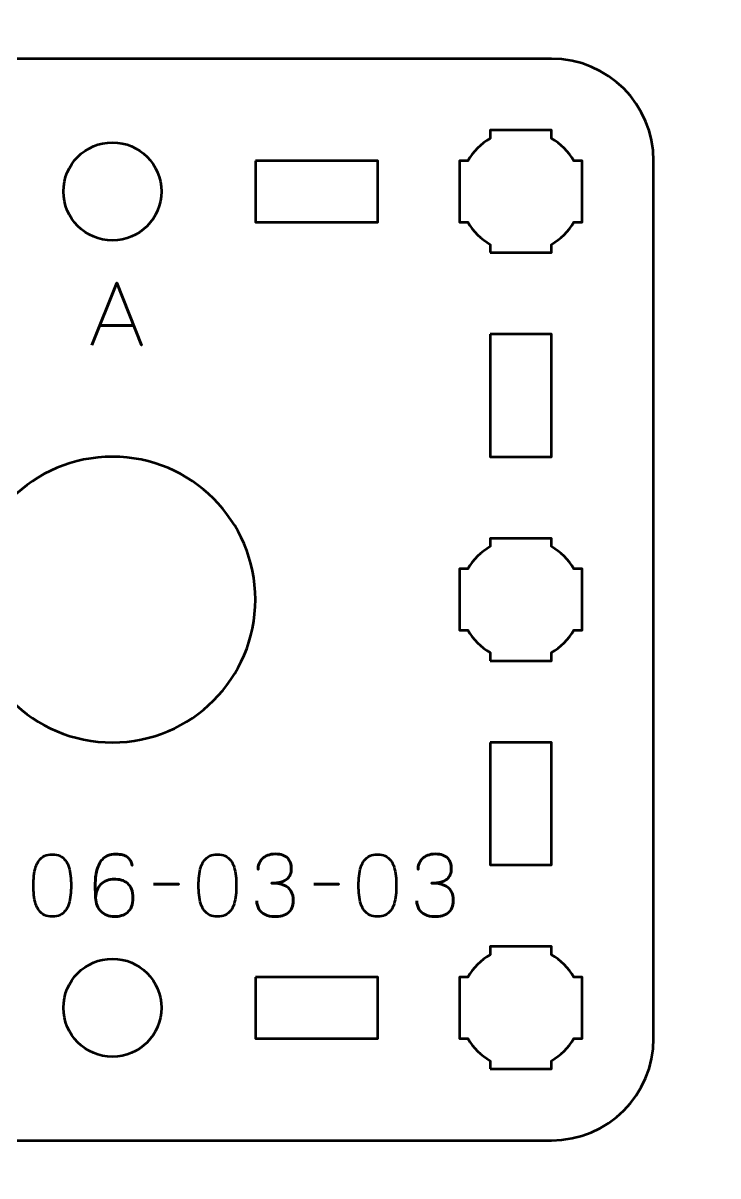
# Model space of a CAD drawing. Header units: centimetres. Extents: x -21 to 0, y -29.7 to 0.
# Drawn here: x -11.94 to -8.53, y -22.77 to -17.13 of the extents above; entities that cross this region are included whole.
import ezdxf

# ---------------------------------------------------------------- set-up
doc = ezdxf.new("R2010")
doc.units = ezdxf.units.CM
doc.header["$MEASUREMENT"] = 0
doc.layers.add('Layer 1', color=7, linetype='Continuous')

msp = doc.modelspace()

# ---------------------------------------------------------------- linework, layer by layer
at = {"layer": 'Layer 1', "lineweight": 53}
for centre in [(-11.49998, -17.95), (-11.49998, -21.95)]:
    msp.add_ellipse(centre, major_axis=(0, 0.24), ratio=1, dxfattribs=at)
at = {"layer": 'Layer 1', "color": 1, "lineweight": 53}
msp.add_open_spline([(-21.00003, -29.19995), (-21.00003, -29.19995), (-21.00003, -1.69992), (-21.00003, -1.69992), (-21.00003, -1.69992), (-21.00003, -1.61709), (-20.93286, -1.54992), (-20.85003, -1.54992), (-20.85003, -1.54992), (-20.7672, -1.54992), (-20.70003, -1.48275), (-20.70003, -1.39992), (-20.70003, -1.39992), (-20.70003, -1.31709), (-20.7672, -1.24992), (-20.85003, -1.24992), (-20.85003, -1.24992), (-20.93286, -1.24992), (-21.00003, -1.18275), (-21.00003, -1.09992), (-21.00003, -1.09992), (-21.00003, -1.09992), (-21.00003, -0.49992), (-21.00003, -0.49992), (-21.00003, -0.49992), (-21.00003, -0.22295), (-20.77694, 0.00004), (-20.49994, 0.00004), (-20.49994, 0.00004), (-20.49994, 0.00004), (-0.50008, 0.00004), (-0.50008, 0.00004), (-0.50008, 0.00004), (-0.22294, 0.00004), (0.00002, -0.22295), (0.00002, -0.49992), (0.00002, -0.49992), (0.00002, -0.49992), (0.00002, -29.19995), (0.00002, -29.19995), (0.00002, -29.19995), (0.00002, -29.47695), (-0.22294, -29.70004), (-0.50008, -29.70004), (-0.50008, -29.70004), (-0.50008, -29.70004), (-20.49994, -29.70004), (-20.49994, -29.70004), (-20.49994, -29.70004), (-20.77694, -29.70004), (-21.00003, -29.47695), (-21.00003, -29.19995)], degree=3, knots=[0, 0, 0, 0, 0.0769231, 0.0769231, 0.0769231, 0.0769231, 0.1538462, 0.1538462, 0.1538462, 0.1538462, 0.2307692, 0.2307692, 0.2307692, 0.2307692, 0.3076923, 0.3076923, 0.3076923, 0.3076923, 0.3846154, 0.3846154, 0.3846154, 0.3846154, 0.4615385, 0.4615385, 0.4615385, 0.4615385, 0.5384615, 0.5384615, 0.5384615, 0.5384615, 0.6153846, 0.6153846, 0.6153846, 0.6153846, 0.6923077, 0.6923077, 0.6923077, 0.6923077, 0.7692308, 0.7692308, 0.7692308, 0.7692308, 0.8461538, 0.8461538, 0.8461538, 0.8461538, 0.9230769, 0.9230769, 0.9230769, 0.9230769, 1, 1, 1, 1], dxfattribs=at)
at = {"layer": 'Layer 1', "color": 3, "lineweight": 53}
msp.add_open_spline([(-13.64993, -17.29997), (-13.64993, -17.29997), (-9.35006, -17.29997), (-9.35006, -17.29997), (-9.35006, -17.29997), (-9.07292, -17.29997), (-8.84996, -17.52306), (-8.84996, -17.80006), (-8.84996, -17.80006), (-8.84996, -17.80006), (-8.84996, -22.09993), (-8.84996, -22.09993), (-8.84996, -22.09993), (-8.84996, -22.37707), (-9.07292, -22.60003), (-9.35006, -22.60003), (-9.35006, -22.60003), (-9.35006, -22.60003), (-13.64993, -22.60003), (-13.64993, -22.60003), (-13.64993, -22.60003), (-13.92693, -22.60003), (-14.15002, -22.37707), (-14.15002, -22.09993), (-14.15002, -22.09993), (-14.15002, -22.09993), (-14.15002, -17.80006), (-14.15002, -17.80006), (-14.15002, -17.80006), (-14.15002, -17.52306), (-13.92693, -17.29997), (-13.64993, -17.29997)], degree=3, knots=[0, 0, 0, 0, 0.125, 0.125, 0.125, 0.125, 0.25, 0.25, 0.25, 0.25, 0.375, 0.375, 0.375, 0.375, 0.5, 0.5, 0.5, 0.5, 0.625, 0.625, 0.625, 0.625, 0.75, 0.75, 0.75, 0.75, 0.875, 0.875, 0.875, 0.875, 1, 1, 1, 1], dxfattribs=at)
at = {"layer": 'Layer 1', "lineweight": 53}
for points, knots in [([(-9.64998, -18.25006), (-9.64998, -18.25006), (-9.64998, -18.20988), (-9.64998, -18.20988), (-9.64998, -18.20988), (-9.69552, -18.18355), (-9.73348, -18.1456), (-9.75983, -18.10007), (-9.75983, -18.10007), (-9.75983, -18.10007), (-9.79998, -18.10007), (-9.79998, -18.10007), (-9.79998, -18.10007), (-9.79998, -18.10007), (-9.79998, -17.95155), (-9.79998, -17.95155), (-9.79998, -17.95155), (-9.79998, -17.95155), (-9.8, -17.95), (-9.8, -17.95), (-9.8, -17.95), (-9.8, -17.95), (-9.79998, -17.94845), (-9.79998, -17.94845), (-9.79998, -17.94845), (-9.79998, -17.94845), (-9.79998, -17.80006), (-9.79998, -17.80006), (-9.79998, -17.80006), (-9.79998, -17.80006), (-9.75988, -17.80006), (-9.75988, -17.80006), (-9.75988, -17.80006), (-9.73353, -17.75449), (-9.69554, -17.71649), (-9.64998, -17.69013), (-9.64998, -17.69013), (-9.64998, -17.69013), (-9.64998, -17.65005), (-9.64998, -17.65005), (-9.64998, -17.65005), (-9.64998, -17.65005), (-9.50464, -17.65005), (-9.50464, -17.65005), (-9.50464, -17.65005), (-9.50464, -17.65005), (-9.5, -17.64999), (-9.5, -17.64999), (-9.5, -17.64999), (-9.5, -17.64999), (-9.49535, -17.65005), (-9.49535, -17.65005), (-9.49535, -17.65005), (-9.49535, -17.65005), (-9.34997, -17.65005), (-9.34997, -17.65005), (-9.34997, -17.65005), (-9.34997, -17.65005), (-9.34997, -17.69013), (-9.34997, -17.69013), (-9.34997, -17.69013), (-9.3044, -17.71649), (-9.26643, -17.75449), (-9.24009, -17.80006), (-9.24009, -17.80006), (-9.24009, -17.80006), (-9.19997, -17.80006), (-9.19997, -17.80006), (-9.19997, -17.80006), (-9.19997, -17.80006), (-9.19997, -18.10007), (-9.19997, -18.10007), (-9.19997, -18.10007), (-9.19997, -18.10007), (-9.24014, -18.10007), (-9.24014, -18.10007), (-9.24014, -18.10007), (-9.26648, -18.1456), (-9.30444, -18.18355), (-9.34997, -18.20988), (-9.34997, -18.20988), (-9.34997, -18.20988), (-9.34997, -18.25006), (-9.34997, -18.25006), (-9.34997, -18.25006), (-9.34997, -18.25006), (-9.64998, -18.25006), (-9.64998, -18.25006)], [0, 0, 0, 0, 0.0454545, 0.0454545, 0.0454545, 0.0454545, 0.0909091, 0.0909091, 0.0909091, 0.0909091, 0.1363636, 0.1363636, 0.1363636, 0.1363636, 0.1818182, 0.1818182, 0.1818182, 0.1818182, 0.2272727, 0.2272727, 0.2272727, 0.2272727, 0.2727273, 0.2727273, 0.2727273, 0.2727273, 0.3181818, 0.3181818, 0.3181818, 0.3181818, 0.3636364, 0.3636364, 0.3636364, 0.3636364, 0.4090909, 0.4090909, 0.4090909, 0.4090909, 0.4545455, 0.4545455, 0.4545455, 0.4545455, 0.5, 0.5, 0.5, 0.5, 0.5454545, 0.5454545, 0.5454545, 0.5454545, 0.5909091, 0.5909091, 0.5909091, 0.5909091, 0.6363636, 0.6363636, 0.6363636, 0.6363636, 0.6818182, 0.6818182, 0.6818182, 0.6818182, 0.7272727, 0.7272727, 0.7272727, 0.7272727, 0.7727273, 0.7727273, 0.7727273, 0.7727273, 0.8181818, 0.8181818, 0.8181818, 0.8181818, 0.8636364, 0.8636364, 0.8636364, 0.8636364, 0.9090909, 0.9090909, 0.9090909, 0.9090909, 0.9545455, 0.9545455, 0.9545455, 0.9545455, 1, 1, 1, 1]), ([(-10.80001, -17.80006), (-10.80001, -17.80006), (-10.20001, -17.80006), (-10.20001, -17.80006), (-10.20001, -17.80006), (-10.20001, -17.80006), (-10.20001, -18.10007), (-10.20001, -18.10007), (-10.20001, -18.10007), (-10.20001, -18.10007), (-10.80001, -18.10007), (-10.80001, -18.10007), (-10.80001, -18.10007), (-10.80001, -18.10007), (-10.80001, -17.80006), (-10.80001, -17.80006)], [0, 0, 0, 0, 0.25, 0.25, 0.25, 0.25, 0.5, 0.5, 0.5, 0.5, 0.75, 0.75, 0.75, 0.75, 1, 1, 1, 1]), ([(-9.65006, -18.65001), (-9.65006, -18.65001), (-9.35006, -18.65001), (-9.35006, -18.65001), (-9.35006, -18.65001), (-9.35006, -18.65001), (-9.35006, -19.25002), (-9.35006, -19.25002), (-9.35006, -19.25002), (-9.35006, -19.25002), (-9.65006, -19.25002), (-9.65006, -19.25002), (-9.65006, -19.25002), (-9.65006, -19.25002), (-9.65006, -18.65001), (-9.65006, -18.65001)], [0, 0, 0, 0, 0.25, 0.25, 0.25, 0.25, 0.5, 0.5, 0.5, 0.5, 0.75, 0.75, 0.75, 0.75, 1, 1, 1, 1]), ([(-11.49999, -19.25), (-11.11345, -19.25), (-10.79999, -19.56346), (-10.79999, -19.95), (-10.79999, -19.95), (-10.79999, -20.33654), (-11.11345, -20.65), (-11.49999, -20.65), (-11.49999, -20.65), (-11.88653, -20.65), (-12.19999, -20.33654), (-12.19999, -19.95), (-12.19999, -19.95), (-12.19999, -19.56346), (-11.88653, -19.25), (-11.49999, -19.25)], [0, 0, 0, 0, 0.25, 0.25, 0.25, 0.25, 0.5, 0.5, 0.5, 0.5, 0.75, 0.75, 0.75, 0.75, 1, 1, 1, 1]), ([(-9.64998, -20.25006), (-9.64998, -20.25006), (-9.64998, -20.20988), (-9.64998, -20.20988), (-9.64998, -20.20988), (-9.69552, -20.18355), (-9.73348, -20.1456), (-9.75983, -20.10007), (-9.75983, -20.10007), (-9.75983, -20.10007), (-9.79998, -20.10007), (-9.79998, -20.10007), (-9.79998, -20.10007), (-9.79998, -20.10007), (-9.79998, -19.95155), (-9.79998, -19.95155), (-9.79998, -19.95155), (-9.79998, -19.95155), (-9.8, -19.95), (-9.8, -19.95), (-9.8, -19.95), (-9.8, -19.95), (-9.79998, -19.94845), (-9.79998, -19.94845), (-9.79998, -19.94845), (-9.79998, -19.94845), (-9.79998, -19.80006), (-9.79998, -19.80006), (-9.79998, -19.80006), (-9.79998, -19.80006), (-9.75988, -19.80006), (-9.75988, -19.80006), (-9.75988, -19.80006), (-9.73353, -19.75449), (-9.69554, -19.71649), (-9.64998, -19.69013), (-9.64998, -19.69013), (-9.64998, -19.69013), (-9.64998, -19.65005), (-9.64998, -19.65005), (-9.64998, -19.65005), (-9.64998, -19.65005), (-9.50464, -19.65005), (-9.50464, -19.65005), (-9.50464, -19.65005), (-9.50464, -19.65005), (-9.5, -19.64999), (-9.5, -19.64999), (-9.5, -19.64999), (-9.5, -19.64999), (-9.49535, -19.65005), (-9.49535, -19.65005), (-9.49535, -19.65005), (-9.49535, -19.65005), (-9.34997, -19.65005), (-9.34997, -19.65005), (-9.34997, -19.65005), (-9.34997, -19.65005), (-9.34997, -19.69013), (-9.34997, -19.69013), (-9.34997, -19.69013), (-9.3044, -19.71649), (-9.26643, -19.75449), (-9.24009, -19.80006), (-9.24009, -19.80006), (-9.24009, -19.80006), (-9.19997, -19.80006), (-9.19997, -19.80006), (-9.19997, -19.80006), (-9.19997, -19.80006), (-9.19997, -20.10007), (-9.19997, -20.10007), (-9.19997, -20.10007), (-9.19997, -20.10007), (-9.24014, -20.10007), (-9.24014, -20.10007), (-9.24014, -20.10007), (-9.26648, -20.1456), (-9.30444, -20.18355), (-9.34997, -20.20988), (-9.34997, -20.20988), (-9.34997, -20.20988), (-9.34997, -20.25006), (-9.34997, -20.25006), (-9.34997, -20.25006), (-9.34997, -20.25006), (-9.64998, -20.25006), (-9.64998, -20.25006)], [0, 0, 0, 0, 0.0454545, 0.0454545, 0.0454545, 0.0454545, 0.0909091, 0.0909091, 0.0909091, 0.0909091, 0.1363636, 0.1363636, 0.1363636, 0.1363636, 0.1818182, 0.1818182, 0.1818182, 0.1818182, 0.2272727, 0.2272727, 0.2272727, 0.2272727, 0.2727273, 0.2727273, 0.2727273, 0.2727273, 0.3181818, 0.3181818, 0.3181818, 0.3181818, 0.3636364, 0.3636364, 0.3636364, 0.3636364, 0.4090909, 0.4090909, 0.4090909, 0.4090909, 0.4545455, 0.4545455, 0.4545455, 0.4545455, 0.5, 0.5, 0.5, 0.5, 0.5454545, 0.5454545, 0.5454545, 0.5454545, 0.5909091, 0.5909091, 0.5909091, 0.5909091, 0.6363636, 0.6363636, 0.6363636, 0.6363636, 0.6818182, 0.6818182, 0.6818182, 0.6818182, 0.7272727, 0.7272727, 0.7272727, 0.7272727, 0.7727273, 0.7727273, 0.7727273, 0.7727273, 0.8181818, 0.8181818, 0.8181818, 0.8181818, 0.8636364, 0.8636364, 0.8636364, 0.8636364, 0.9090909, 0.9090909, 0.9090909, 0.9090909, 0.9545455, 0.9545455, 0.9545455, 0.9545455, 1, 1, 1, 1]), ([(-9.65006, -20.64998), (-9.65006, -20.64998), (-9.35006, -20.64998), (-9.35006, -20.64998), (-9.35006, -20.64998), (-9.35006, -20.64998), (-9.35006, -21.24998), (-9.35006, -21.24998), (-9.35006, -21.24998), (-9.35006, -21.24998), (-9.65006, -21.24998), (-9.65006, -21.24998), (-9.65006, -21.24998), (-9.65006, -21.24998), (-9.65006, -20.64998), (-9.65006, -20.64998)], [0, 0, 0, 0, 0.25, 0.25, 0.25, 0.25, 0.5, 0.5, 0.5, 0.5, 0.75, 0.75, 0.75, 0.75, 1, 1, 1, 1]), ([(-9.64998, -22.25006), (-9.64998, -22.25006), (-9.64998, -22.20988), (-9.64998, -22.20988), (-9.64998, -22.20988), (-9.69552, -22.18355), (-9.73348, -22.1456), (-9.75983, -22.10007), (-9.75983, -22.10007), (-9.75983, -22.10007), (-9.79998, -22.10007), (-9.79998, -22.10007), (-9.79998, -22.10007), (-9.79998, -22.10007), (-9.79998, -21.95155), (-9.79998, -21.95155), (-9.79998, -21.95155), (-9.79998, -21.95155), (-9.8, -21.95), (-9.8, -21.95), (-9.8, -21.95), (-9.8, -21.95), (-9.79998, -21.94845), (-9.79998, -21.94845), (-9.79998, -21.94845), (-9.79998, -21.94845), (-9.79998, -21.80006), (-9.79998, -21.80006), (-9.79998, -21.80006), (-9.79998, -21.80006), (-9.75988, -21.80006), (-9.75988, -21.80006), (-9.75988, -21.80006), (-9.73353, -21.75449), (-9.69554, -21.71649), (-9.64998, -21.69013), (-9.64998, -21.69013), (-9.64998, -21.69013), (-9.64998, -21.65005), (-9.64998, -21.65005), (-9.64998, -21.65005), (-9.64998, -21.65005), (-9.50464, -21.65005), (-9.50464, -21.65005), (-9.50464, -21.65005), (-9.50464, -21.65005), (-9.5, -21.64999), (-9.5, -21.64999), (-9.5, -21.64999), (-9.5, -21.64999), (-9.49535, -21.65005), (-9.49535, -21.65005), (-9.49535, -21.65005), (-9.49535, -21.65005), (-9.34997, -21.65005), (-9.34997, -21.65005), (-9.34997, -21.65005), (-9.34997, -21.65005), (-9.34997, -21.69013), (-9.34997, -21.69013), (-9.34997, -21.69013), (-9.3044, -21.71649), (-9.26643, -21.75449), (-9.24009, -21.80006), (-9.24009, -21.80006), (-9.24009, -21.80006), (-9.19997, -21.80006), (-9.19997, -21.80006), (-9.19997, -21.80006), (-9.19997, -21.80006), (-9.19997, -22.10007), (-9.19997, -22.10007), (-9.19997, -22.10007), (-9.19997, -22.10007), (-9.24014, -22.10007), (-9.24014, -22.10007), (-9.24014, -22.10007), (-9.26648, -22.1456), (-9.30444, -22.18355), (-9.34997, -22.20988), (-9.34997, -22.20988), (-9.34997, -22.20988), (-9.34997, -22.25006), (-9.34997, -22.25006), (-9.34997, -22.25006), (-9.34997, -22.25006), (-9.64998, -22.25006), (-9.64998, -22.25006)], [0, 0, 0, 0, 0.0454545, 0.0454545, 0.0454545, 0.0454545, 0.0909091, 0.0909091, 0.0909091, 0.0909091, 0.1363636, 0.1363636, 0.1363636, 0.1363636, 0.1818182, 0.1818182, 0.1818182, 0.1818182, 0.2272727, 0.2272727, 0.2272727, 0.2272727, 0.2727273, 0.2727273, 0.2727273, 0.2727273, 0.3181818, 0.3181818, 0.3181818, 0.3181818, 0.3636364, 0.3636364, 0.3636364, 0.3636364, 0.4090909, 0.4090909, 0.4090909, 0.4090909, 0.4545455, 0.4545455, 0.4545455, 0.4545455, 0.5, 0.5, 0.5, 0.5, 0.5454545, 0.5454545, 0.5454545, 0.5454545, 0.5909091, 0.5909091, 0.5909091, 0.5909091, 0.6363636, 0.6363636, 0.6363636, 0.6363636, 0.6818182, 0.6818182, 0.6818182, 0.6818182, 0.7272727, 0.7272727, 0.7272727, 0.7272727, 0.7727273, 0.7727273, 0.7727273, 0.7727273, 0.8181818, 0.8181818, 0.8181818, 0.8181818, 0.8636364, 0.8636364, 0.8636364, 0.8636364, 0.9090909, 0.9090909, 0.9090909, 0.9090909, 0.9545455, 0.9545455, 0.9545455, 0.9545455, 1, 1, 1, 1]), ([(-10.80001, -21.79993), (-10.80001, -21.79993), (-10.20001, -21.79993), (-10.20001, -21.79993), (-10.20001, -21.79993), (-10.20001, -21.79993), (-10.20001, -22.09993), (-10.20001, -22.09993), (-10.20001, -22.09993), (-10.20001, -22.09993), (-10.80001, -22.09993), (-10.80001, -22.09993), (-10.80001, -22.09993), (-10.80001, -22.09993), (-10.80001, -21.79993), (-10.80001, -21.79993)], [0, 0, 0, 0, 0.25, 0.25, 0.25, 0.25, 0.5, 0.5, 0.5, 0.5, 0.75, 0.75, 0.75, 0.75, 1, 1, 1, 1])]:
    msp.add_open_spline(points, degree=3, knots=knots, dxfattribs=at)
at = {"layer": 'Layer 1', "color": 5, "lineweight": 53}
for points, knots in [([(-11.60015, -18.70342), (-11.60015, -18.70342), (-11.47908, -18.3982), (-11.47908, -18.3982), (-11.47908, -18.3982), (-11.47908, -18.3982), (-11.35758, -18.70342), (-11.35758, -18.70342), (-11.35758, -18.70342), (-11.35758, -18.70342), (-11.47908, -18.3982), (-11.47908, -18.3982), (-11.47908, -18.3982), (-11.47908, -18.3982), (-11.60015, -18.70342), (-11.60015, -18.70342)], [0, 0, 0, 0, 0.25, 0.25, 0.25, 0.25, 0.5, 0.5, 0.5, 0.5, 0.75, 0.75, 0.75, 0.75, 1, 1, 1, 1]), ([(-11.56205, -18.60732), (-11.56205, -18.60732), (-11.39611, -18.60732), (-11.39611, -18.60732), (-11.39611, -18.60732), (-11.39611, -18.60732), (-11.56205, -18.60732), (-11.56205, -18.60732)], [0, 0, 0, 0, 0.5, 0.5, 0.5, 0.5, 1, 1, 1, 1]), ([(-11.79467, -21.50342), (-11.77986, -21.50335), (-11.76709, -21.50074), (-11.75643, -21.49566), (-11.75643, -21.49566), (-11.74585, -21.49058), (-11.73703, -21.48331), (-11.72998, -21.47407), (-11.72998, -21.47407), (-11.72299, -21.46476), (-11.71749, -21.45375), (-11.7134, -21.44105), (-11.7134, -21.44105), (-11.70937, -21.42835), (-11.70648, -21.41445), (-11.70486, -21.39921), (-11.70486, -21.39921), (-11.70316, -21.38397), (-11.70232, -21.36795), (-11.70239, -21.35102), (-11.70239, -21.35102), (-11.70232, -21.33416), (-11.70316, -21.31814), (-11.70486, -21.30297), (-11.70486, -21.30297), (-11.70648, -21.2878), (-11.70937, -21.27383), (-11.7134, -21.26113), (-11.7134, -21.26113), (-11.71749, -21.2485), (-11.72299, -21.2375), (-11.72998, -21.22811), (-11.72998, -21.22811), (-11.73703, -21.2188), (-11.74585, -21.21153), (-11.75643, -21.20645), (-11.75643, -21.20645), (-11.76709, -21.2013), (-11.77986, -21.19869), (-11.79467, -21.19862), (-11.79467, -21.19862), (-11.80949, -21.19869), (-11.82226, -21.2013), (-11.83292, -21.20645), (-11.83292, -21.20645), (-11.8435, -21.21153), (-11.85232, -21.2188), (-11.85937, -21.22811), (-11.85937, -21.22811), (-11.86636, -21.2375), (-11.87186, -21.2485), (-11.87595, -21.26113), (-11.87595, -21.26113), (-11.87998, -21.27383), (-11.88287, -21.2878), (-11.88449, -21.30297), (-11.88449, -21.30297), (-11.88618, -21.31814), (-11.88703, -21.33416), (-11.88696, -21.35102), (-11.88696, -21.35102), (-11.88703, -21.36795), (-11.88618, -21.38397), (-11.88449, -21.39921), (-11.88449, -21.39921), (-11.88287, -21.41445), (-11.87998, -21.42835), (-11.87595, -21.44105), (-11.87595, -21.44105), (-11.87186, -21.45375), (-11.86636, -21.46476), (-11.85937, -21.47407), (-11.85937, -21.47407), (-11.85232, -21.48331), (-11.8435, -21.49058), (-11.83292, -21.49566), (-11.83292, -21.49566), (-11.82226, -21.50074), (-11.80949, -21.50335), (-11.79467, -21.50342)], [0, 0, 0, 0, 0.05, 0.05, 0.05, 0.05, 0.1, 0.1, 0.1, 0.1, 0.15, 0.15, 0.15, 0.15, 0.2, 0.2, 0.2, 0.2, 0.25, 0.25, 0.25, 0.25, 0.3, 0.3, 0.3, 0.3, 0.35, 0.35, 0.35, 0.35, 0.4, 0.4, 0.4, 0.4, 0.45, 0.45, 0.45, 0.45, 0.5, 0.5, 0.5, 0.5, 0.55, 0.55, 0.55, 0.55, 0.6, 0.6, 0.6, 0.6, 0.65, 0.65, 0.65, 0.65, 0.7, 0.7, 0.7, 0.7, 0.75, 0.75, 0.75, 0.75, 0.8, 0.8, 0.8, 0.8, 0.85, 0.85, 0.85, 0.85, 0.9, 0.9, 0.9, 0.9, 0.95, 0.95, 0.95, 0.95, 1, 1, 1, 1]), ([(-11.79467, -21.50342), (-11.77986, -21.50335), (-11.76709, -21.50074), (-11.75643, -21.49566), (-11.75643, -21.49566), (-11.74585, -21.49058), (-11.73703, -21.48331), (-11.72998, -21.47407), (-11.72998, -21.47407), (-11.72299, -21.46476), (-11.71749, -21.45375), (-11.7134, -21.44105), (-11.7134, -21.44105), (-11.70937, -21.42835), (-11.70648, -21.41445), (-11.70486, -21.39921), (-11.70486, -21.39921), (-11.70316, -21.38397), (-11.70232, -21.36795), (-11.70239, -21.35102), (-11.70239, -21.35102), (-11.70232, -21.33416), (-11.70316, -21.31814), (-11.70486, -21.30297), (-11.70486, -21.30297), (-11.70648, -21.2878), (-11.70937, -21.27383), (-11.7134, -21.26113), (-11.7134, -21.26113), (-11.71749, -21.2485), (-11.72299, -21.2375), (-11.72998, -21.22811), (-11.72998, -21.22811), (-11.73703, -21.2188), (-11.74585, -21.21153), (-11.75643, -21.20645), (-11.75643, -21.20645), (-11.76709, -21.2013), (-11.77986, -21.19869), (-11.79467, -21.19862), (-11.79467, -21.19862), (-11.80949, -21.19869), (-11.82226, -21.2013), (-11.83292, -21.20645), (-11.83292, -21.20645), (-11.8435, -21.21153), (-11.85232, -21.2188), (-11.85937, -21.22811), (-11.85937, -21.22811), (-11.86636, -21.2375), (-11.87186, -21.2485), (-11.87595, -21.26113), (-11.87595, -21.26113), (-11.87998, -21.27383), (-11.88287, -21.2878), (-11.88449, -21.30297), (-11.88449, -21.30297), (-11.88618, -21.31814), (-11.88703, -21.33416), (-11.88696, -21.35102), (-11.88696, -21.35102), (-11.88703, -21.36795), (-11.88618, -21.38397), (-11.88449, -21.39921), (-11.88449, -21.39921), (-11.88287, -21.41445), (-11.87998, -21.42835), (-11.87595, -21.44105), (-11.87595, -21.44105), (-11.87186, -21.45375), (-11.86636, -21.46476), (-11.85937, -21.47407), (-11.85937, -21.47407), (-11.85232, -21.48331), (-11.8435, -21.49058), (-11.83292, -21.49566), (-11.83292, -21.49566), (-11.82226, -21.50074), (-11.80949, -21.50335), (-11.79467, -21.50342)], [0, 0, 0, 0, 0.05, 0.05, 0.05, 0.05, 0.1, 0.1, 0.1, 0.1, 0.15, 0.15, 0.15, 0.15, 0.2, 0.2, 0.2, 0.2, 0.25, 0.25, 0.25, 0.25, 0.3, 0.3, 0.3, 0.3, 0.35, 0.35, 0.35, 0.35, 0.4, 0.4, 0.4, 0.4, 0.45, 0.45, 0.45, 0.45, 0.5, 0.5, 0.5, 0.5, 0.55, 0.55, 0.55, 0.55, 0.6, 0.6, 0.6, 0.6, 0.65, 0.65, 0.65, 0.65, 0.7, 0.7, 0.7, 0.7, 0.75, 0.75, 0.75, 0.75, 0.8, 0.8, 0.8, 0.8, 0.85, 0.85, 0.85, 0.85, 0.9, 0.9, 0.9, 0.9, 0.95, 0.95, 0.95, 0.95, 1, 1, 1, 1]), ([(-11.58216, -21.41156), (-11.58209, -21.39773), (-11.57984, -21.38524), (-11.57532, -21.37395), (-11.57532, -21.37395), (-11.57088, -21.36273), (-11.5646, -21.35307), (-11.55648, -21.34495), (-11.55648, -21.34495), (-11.54844, -21.33691), (-11.53891, -21.3307), (-11.52805, -21.32633), (-11.52805, -21.32633), (-11.51718, -21.32195), (-11.50526, -21.31977), (-11.49242, -21.31969), (-11.49242, -21.31969), (-11.47951, -21.31962), (-11.46744, -21.32125), (-11.45622, -21.32449), (-11.45622, -21.32449), (-11.445, -21.32767), (-11.4352, -21.33289), (-11.42666, -21.34009), (-11.42666, -21.34009), (-11.41812, -21.34721), (-11.41142, -21.35667), (-11.40662, -21.36845), (-11.40662, -21.36845), (-11.40183, -21.38023), (-11.39936, -21.39455), (-11.39929, -21.41156), (-11.39929, -21.41156), (-11.39936, -21.42856), (-11.40183, -21.44288), (-11.40662, -21.45467), (-11.40662, -21.45467), (-11.41142, -21.46645), (-11.41812, -21.4759), (-11.42666, -21.48303), (-11.42666, -21.48303), (-11.4352, -21.49023), (-11.445, -21.49545), (-11.45622, -21.49862), (-11.45622, -21.49862), (-11.46744, -21.50187), (-11.47951, -21.50349), (-11.49242, -21.50342), (-11.49242, -21.50342), (-11.50526, -21.50335), (-11.51704, -21.50116), (-11.52784, -21.49679), (-11.52784, -21.49679), (-11.53856, -21.49241), (-11.54787, -21.4862), (-11.55585, -21.47809), (-11.55585, -21.47809), (-11.56382, -21.47005), (-11.5701, -21.46038), (-11.57461, -21.44909), (-11.57461, -21.44909), (-11.5792, -21.43787), (-11.58167, -21.42539), (-11.58216, -21.41156), (-11.58216, -21.41156), (-11.58245, -21.40457), (-11.5828, -21.39625), (-11.58329, -21.38658), (-11.58329, -21.38658), (-11.58379, -21.37684), (-11.58407, -21.36626), (-11.58414, -21.3549), (-11.58414, -21.3549), (-11.58421, -21.34347), (-11.58386, -21.33169), (-11.58294, -21.31962), (-11.58294, -21.31962), (-11.58209, -21.30749), (-11.5804, -21.29556), (-11.57793, -21.28378), (-11.57793, -21.28378), (-11.57546, -21.27207), (-11.57193, -21.26099), (-11.56728, -21.25062), (-11.56728, -21.25062), (-11.56262, -21.24025), (-11.55662, -21.23108), (-11.54921, -21.2231), (-11.54921, -21.2231), (-11.54174, -21.21513), (-11.53263, -21.20885), (-11.52184, -21.20427), (-11.52184, -21.20427), (-11.51104, -21.19975), (-11.49827, -21.19742), (-11.48353, -21.19735), (-11.48353, -21.19735), (-11.47069, -21.19742), (-11.45982, -21.19869), (-11.45079, -21.20116), (-11.45079, -21.20116), (-11.44176, -21.20363), (-11.43435, -21.20695), (-11.42842, -21.21104), (-11.42842, -21.21104), (-11.42257, -21.2152), (-11.41791, -21.21972), (-11.41453, -21.22473), (-11.41453, -21.22473), (-11.41114, -21.22967), (-11.4086, -21.23468), (-11.40705, -21.23969), (-11.40705, -21.23969), (-11.40542, -21.24469), (-11.40437, -21.24935), (-11.40394, -21.25366), (-11.40394, -21.25366), (-11.40437, -21.24935), (-11.40542, -21.24469), (-11.40705, -21.23969), (-11.40705, -21.23969), (-11.4086, -21.23468), (-11.41114, -21.22967), (-11.41453, -21.22473), (-11.41453, -21.22473), (-11.41791, -21.21972), (-11.42257, -21.2152), (-11.42842, -21.21104), (-11.42842, -21.21104), (-11.43435, -21.20695), (-11.44176, -21.20363), (-11.45079, -21.20116), (-11.45079, -21.20116), (-11.45982, -21.19869), (-11.47069, -21.19742), (-11.48353, -21.19735), (-11.48353, -21.19735), (-11.49827, -21.19742), (-11.51104, -21.19975), (-11.52184, -21.20427), (-11.52184, -21.20427), (-11.53263, -21.20885), (-11.54174, -21.21513), (-11.54921, -21.2231), (-11.54921, -21.2231), (-11.55662, -21.23108), (-11.56262, -21.24025), (-11.56728, -21.25062), (-11.56728, -21.25062), (-11.57193, -21.26099), (-11.57546, -21.27207), (-11.57793, -21.28378), (-11.57793, -21.28378), (-11.5804, -21.29556), (-11.58209, -21.30749), (-11.58294, -21.31962), (-11.58294, -21.31962), (-11.58386, -21.33169), (-11.58421, -21.34347), (-11.58414, -21.3549), (-11.58414, -21.3549), (-11.58407, -21.36626), (-11.58379, -21.37684), (-11.58329, -21.38658), (-11.58329, -21.38658), (-11.5828, -21.39625), (-11.58245, -21.40457), (-11.58216, -21.41156), (-11.58216, -21.41156), (-11.58167, -21.42539), (-11.5792, -21.43787), (-11.57461, -21.44909), (-11.57461, -21.44909), (-11.5701, -21.46038), (-11.56382, -21.47005), (-11.55585, -21.47809), (-11.55585, -21.47809), (-11.54787, -21.4862), (-11.53856, -21.49241), (-11.52784, -21.49679), (-11.52784, -21.49679), (-11.51704, -21.50116), (-11.50526, -21.50335), (-11.49242, -21.50342), (-11.49242, -21.50342), (-11.47951, -21.50349), (-11.46744, -21.50187), (-11.45622, -21.49862), (-11.45622, -21.49862), (-11.445, -21.49545), (-11.4352, -21.49023), (-11.42666, -21.48303), (-11.42666, -21.48303), (-11.41812, -21.4759), (-11.41142, -21.46645), (-11.40662, -21.45467), (-11.40662, -21.45467), (-11.40183, -21.44288), (-11.39936, -21.42856), (-11.39929, -21.41156), (-11.39929, -21.41156), (-11.39936, -21.39455), (-11.40183, -21.38023), (-11.40662, -21.36845), (-11.40662, -21.36845), (-11.41142, -21.35667), (-11.41812, -21.34721), (-11.42666, -21.34009), (-11.42666, -21.34009), (-11.4352, -21.33289), (-11.445, -21.32767), (-11.45622, -21.32449), (-11.45622, -21.32449), (-11.46744, -21.32125), (-11.47951, -21.31962), (-11.49242, -21.31969), (-11.49242, -21.31969), (-11.50526, -21.31977), (-11.51718, -21.32195), (-11.52805, -21.32633), (-11.52805, -21.32633), (-11.53891, -21.3307), (-11.54844, -21.33691), (-11.55648, -21.34495), (-11.55648, -21.34495), (-11.5646, -21.35307), (-11.57088, -21.36273), (-11.57532, -21.37395), (-11.57532, -21.37395), (-11.57984, -21.38524), (-11.58209, -21.39773), (-11.58216, -21.41156)], [0, 0, 0, 0, 0.0172414, 0.0172414, 0.0172414, 0.0172414, 0.0344828, 0.0344828, 0.0344828, 0.0344828, 0.0517241, 0.0517241, 0.0517241, 0.0517241, 0.0689655, 0.0689655, 0.0689655, 0.0689655, 0.0862069, 0.0862069, 0.0862069, 0.0862069, 0.1034483, 0.1034483, 0.1034483, 0.1034483, 0.1206897, 0.1206897, 0.1206897, 0.1206897, 0.137931, 0.137931, 0.137931, 0.137931, 0.1551724, 0.1551724, 0.1551724, 0.1551724, 0.1724138, 0.1724138, 0.1724138, 0.1724138, 0.1896552, 0.1896552, 0.1896552, 0.1896552, 0.2068966, 0.2068966, 0.2068966, 0.2068966, 0.2241379, 0.2241379, 0.2241379, 0.2241379, 0.2413793, 0.2413793, 0.2413793, 0.2413793, 0.2586207, 0.2586207, 0.2586207, 0.2586207, 0.2758621, 0.2758621, 0.2758621, 0.2758621, 0.2931034, 0.2931034, 0.2931034, 0.2931034, 0.3103448, 0.3103448, 0.3103448, 0.3103448, 0.3275862, 0.3275862, 0.3275862, 0.3275862, 0.3448276, 0.3448276, 0.3448276, 0.3448276, 0.362069, 0.362069, 0.362069, 0.362069, 0.3793103, 0.3793103, 0.3793103, 0.3793103, 0.3965517, 0.3965517, 0.3965517, 0.3965517, 0.4137931, 0.4137931, 0.4137931, 0.4137931, 0.4310345, 0.4310345, 0.4310345, 0.4310345, 0.4482759, 0.4482759, 0.4482759, 0.4482759, 0.4655172, 0.4655172, 0.4655172, 0.4655172, 0.4827586, 0.4827586, 0.4827586, 0.4827586, 0.5, 0.5, 0.5, 0.5, 0.5172414, 0.5172414, 0.5172414, 0.5172414, 0.5344828, 0.5344828, 0.5344828, 0.5344828, 0.5517241, 0.5517241, 0.5517241, 0.5517241, 0.5689655, 0.5689655, 0.5689655, 0.5689655, 0.5862069, 0.5862069, 0.5862069, 0.5862069, 0.6034483, 0.6034483, 0.6034483, 0.6034483, 0.6206897, 0.6206897, 0.6206897, 0.6206897, 0.637931, 0.637931, 0.637931, 0.637931, 0.6551724, 0.6551724, 0.6551724, 0.6551724, 0.6724138, 0.6724138, 0.6724138, 0.6724138, 0.6896552, 0.6896552, 0.6896552, 0.6896552, 0.7068966, 0.7068966, 0.7068966, 0.7068966, 0.7241379, 0.7241379, 0.7241379, 0.7241379, 0.7413793, 0.7413793, 0.7413793, 0.7413793, 0.7586207, 0.7586207, 0.7586207, 0.7586207, 0.7758621, 0.7758621, 0.7758621, 0.7758621, 0.7931034, 0.7931034, 0.7931034, 0.7931034, 0.8103448, 0.8103448, 0.8103448, 0.8103448, 0.8275862, 0.8275862, 0.8275862, 0.8275862, 0.8448276, 0.8448276, 0.8448276, 0.8448276, 0.862069, 0.862069, 0.862069, 0.862069, 0.8793103, 0.8793103, 0.8793103, 0.8793103, 0.8965517, 0.8965517, 0.8965517, 0.8965517, 0.9137931, 0.9137931, 0.9137931, 0.9137931, 0.9310345, 0.9310345, 0.9310345, 0.9310345, 0.9482759, 0.9482759, 0.9482759, 0.9482759, 0.9655172, 0.9655172, 0.9655172, 0.9655172, 0.9827586, 0.9827586, 0.9827586, 0.9827586, 1, 1, 1, 1]), ([(-10.98569, -21.50342), (-10.97088, -21.50335), (-10.95811, -21.50074), (-10.94745, -21.49566), (-10.94745, -21.49566), (-10.93687, -21.49058), (-10.92805, -21.48331), (-10.921, -21.47407), (-10.921, -21.47407), (-10.91401, -21.46476), (-10.90851, -21.45375), (-10.90442, -21.44105), (-10.90442, -21.44105), (-10.90039, -21.42835), (-10.8975, -21.41445), (-10.89588, -21.39921), (-10.89588, -21.39921), (-10.89418, -21.38397), (-10.89334, -21.36795), (-10.89341, -21.35102), (-10.89341, -21.35102), (-10.89334, -21.33416), (-10.89418, -21.31814), (-10.89588, -21.30297), (-10.89588, -21.30297), (-10.8975, -21.2878), (-10.90039, -21.27383), (-10.90442, -21.26113), (-10.90442, -21.26113), (-10.90851, -21.2485), (-10.91401, -21.2375), (-10.921, -21.22811), (-10.921, -21.22811), (-10.92805, -21.2188), (-10.93687, -21.21153), (-10.94745, -21.20645), (-10.94745, -21.20645), (-10.95811, -21.2013), (-10.97088, -21.19869), (-10.98569, -21.19862), (-10.98569, -21.19862), (-11.00051, -21.19869), (-11.01328, -21.2013), (-11.02394, -21.20645), (-11.02394, -21.20645), (-11.03452, -21.21153), (-11.04334, -21.2188), (-11.05039, -21.22811), (-11.05039, -21.22811), (-11.05738, -21.2375), (-11.06288, -21.2485), (-11.06697, -21.26113), (-11.06697, -21.26113), (-11.071, -21.27383), (-11.07389, -21.2878), (-11.07551, -21.30297), (-11.07551, -21.30297), (-11.0772, -21.31814), (-11.07805, -21.33416), (-11.07798, -21.35102), (-11.07798, -21.35102), (-11.07805, -21.36795), (-11.0772, -21.38397), (-11.07551, -21.39921), (-11.07551, -21.39921), (-11.07389, -21.41445), (-11.071, -21.42835), (-11.06697, -21.44105), (-11.06697, -21.44105), (-11.06288, -21.45375), (-11.05738, -21.46476), (-11.05039, -21.47407), (-11.05039, -21.47407), (-11.04334, -21.48331), (-11.03452, -21.49058), (-11.02394, -21.49566), (-11.02394, -21.49566), (-11.01328, -21.50074), (-11.00051, -21.50335), (-10.98569, -21.50342)], [0, 0, 0, 0, 0.05, 0.05, 0.05, 0.05, 0.1, 0.1, 0.1, 0.1, 0.15, 0.15, 0.15, 0.15, 0.2, 0.2, 0.2, 0.2, 0.25, 0.25, 0.25, 0.25, 0.3, 0.3, 0.3, 0.3, 0.35, 0.35, 0.35, 0.35, 0.4, 0.4, 0.4, 0.4, 0.45, 0.45, 0.45, 0.45, 0.5, 0.5, 0.5, 0.5, 0.55, 0.55, 0.55, 0.55, 0.6, 0.6, 0.6, 0.6, 0.65, 0.65, 0.65, 0.65, 0.7, 0.7, 0.7, 0.7, 0.75, 0.75, 0.75, 0.75, 0.8, 0.8, 0.8, 0.8, 0.85, 0.85, 0.85, 0.85, 0.9, 0.9, 0.9, 0.9, 0.95, 0.95, 0.95, 0.95, 1, 1, 1, 1]), ([(-10.98569, -21.50342), (-10.97088, -21.50335), (-10.95811, -21.50074), (-10.94745, -21.49566), (-10.94745, -21.49566), (-10.93687, -21.49058), (-10.92805, -21.48331), (-10.921, -21.47407), (-10.921, -21.47407), (-10.91401, -21.46476), (-10.90851, -21.45375), (-10.90442, -21.44105), (-10.90442, -21.44105), (-10.90039, -21.42835), (-10.8975, -21.41445), (-10.89588, -21.39921), (-10.89588, -21.39921), (-10.89418, -21.38397), (-10.89334, -21.36795), (-10.89341, -21.35102), (-10.89341, -21.35102), (-10.89334, -21.33416), (-10.89418, -21.31814), (-10.89588, -21.30297), (-10.89588, -21.30297), (-10.8975, -21.2878), (-10.90039, -21.27383), (-10.90442, -21.26113), (-10.90442, -21.26113), (-10.90851, -21.2485), (-10.91401, -21.2375), (-10.921, -21.22811), (-10.921, -21.22811), (-10.92805, -21.2188), (-10.93687, -21.21153), (-10.94745, -21.20645), (-10.94745, -21.20645), (-10.95811, -21.2013), (-10.97088, -21.19869), (-10.98569, -21.19862), (-10.98569, -21.19862), (-11.00051, -21.19869), (-11.01328, -21.2013), (-11.02394, -21.20645), (-11.02394, -21.20645), (-11.03452, -21.21153), (-11.04334, -21.2188), (-11.05039, -21.22811), (-11.05039, -21.22811), (-11.05738, -21.2375), (-11.06288, -21.2485), (-11.06697, -21.26113), (-11.06697, -21.26113), (-11.071, -21.27383), (-11.07389, -21.2878), (-11.07551, -21.30297), (-11.07551, -21.30297), (-11.0772, -21.31814), (-11.07805, -21.33416), (-11.07798, -21.35102), (-11.07798, -21.35102), (-11.07805, -21.36795), (-11.0772, -21.38397), (-11.07551, -21.39921), (-11.07551, -21.39921), (-11.07389, -21.41445), (-11.071, -21.42835), (-11.06697, -21.44105), (-11.06697, -21.44105), (-11.06288, -21.45375), (-11.05738, -21.46476), (-11.05039, -21.47407), (-11.05039, -21.47407), (-11.04334, -21.48331), (-11.03452, -21.49058), (-11.02394, -21.49566), (-11.02394, -21.49566), (-11.01328, -21.50074), (-11.00051, -21.50335), (-10.98569, -21.50342)], [0, 0, 0, 0, 0.05, 0.05, 0.05, 0.05, 0.1, 0.1, 0.1, 0.1, 0.15, 0.15, 0.15, 0.15, 0.2, 0.2, 0.2, 0.2, 0.25, 0.25, 0.25, 0.25, 0.3, 0.3, 0.3, 0.3, 0.35, 0.35, 0.35, 0.35, 0.4, 0.4, 0.4, 0.4, 0.45, 0.45, 0.45, 0.45, 0.5, 0.5, 0.5, 0.5, 0.55, 0.55, 0.55, 0.55, 0.6, 0.6, 0.6, 0.6, 0.65, 0.65, 0.65, 0.65, 0.7, 0.7, 0.7, 0.7, 0.75, 0.75, 0.75, 0.75, 0.8, 0.8, 0.8, 0.8, 0.85, 0.85, 0.85, 0.85, 0.9, 0.9, 0.9, 0.9, 0.95, 0.95, 0.95, 0.95, 1, 1, 1, 1]), ([(-10.79308, -21.4268), (-10.79301, -21.44204), (-10.78948, -21.4553), (-10.7825, -21.4668), (-10.7825, -21.4668), (-10.77551, -21.47823), (-10.76556, -21.48719), (-10.75258, -21.49361), (-10.75258, -21.49361), (-10.7396, -21.50003), (-10.72401, -21.50328), (-10.70587, -21.50342), (-10.70587, -21.50342), (-10.69226, -21.50342), (-10.67991, -21.50201), (-10.66869, -21.49905), (-10.66869, -21.49905), (-10.65754, -21.49608), (-10.64795, -21.4915), (-10.63983, -21.48522), (-10.63983, -21.48522), (-10.63172, -21.47894), (-10.62551, -21.47082), (-10.62107, -21.46095), (-10.62107, -21.46095), (-10.61669, -21.451), (-10.61451, -21.43907), (-10.61444, -21.4251), (-10.61444, -21.4251), (-10.61436, -21.40648), (-10.61817, -21.39074), (-10.62572, -21.37797), (-10.62572, -21.37797), (-10.63327, -21.3652), (-10.64499, -21.35561), (-10.66072, -21.34905), (-10.66072, -21.34905), (-10.67645, -21.34248), (-10.69663, -21.33917), (-10.72111, -21.33917), (-10.72111, -21.33917), (-10.70284, -21.33924), (-10.68753, -21.33755), (-10.67504, -21.33409), (-10.67504, -21.33409), (-10.66262, -21.33063), (-10.65268, -21.32576), (-10.6452, -21.31941), (-10.6452, -21.31941), (-10.63772, -21.31313), (-10.63229, -21.30565), (-10.62904, -21.29705), (-10.62904, -21.29705), (-10.62572, -21.28851), (-10.6241, -21.27913), (-10.62417, -21.2689), (-10.62417, -21.2689), (-10.6241, -21.25866), (-10.62551, -21.24921), (-10.62833, -21.24046), (-10.62833, -21.24046), (-10.63109, -21.23171), (-10.6356, -21.22402), (-10.64174, -21.21746), (-10.64174, -21.21746), (-10.64788, -21.2109), (-10.65599, -21.20575), (-10.66594, -21.20208), (-10.66594, -21.20208), (-10.67596, -21.19841), (-10.68817, -21.19658), (-10.70249, -21.19651), (-10.70249, -21.19651), (-10.71674, -21.19658), (-10.72923, -21.19869), (-10.73981, -21.20279), (-10.73981, -21.20279), (-10.75047, -21.20688), (-10.75921, -21.21245), (-10.76627, -21.21958), (-10.76627, -21.21958), (-10.77325, -21.2267), (-10.77848, -21.23482), (-10.78193, -21.24399), (-10.78193, -21.24399), (-10.78546, -21.25316), (-10.78715, -21.2629), (-10.78715, -21.27313), (-10.78715, -21.27313), (-10.78715, -21.2629), (-10.78546, -21.25316), (-10.78193, -21.24399), (-10.78193, -21.24399), (-10.77848, -21.23482), (-10.77325, -21.2267), (-10.76627, -21.21958), (-10.76627, -21.21958), (-10.75921, -21.21245), (-10.75047, -21.20688), (-10.73981, -21.20279), (-10.73981, -21.20279), (-10.72923, -21.19869), (-10.71674, -21.19658), (-10.70249, -21.19651), (-10.70249, -21.19651), (-10.68817, -21.19658), (-10.67596, -21.19841), (-10.66594, -21.20208), (-10.66594, -21.20208), (-10.65599, -21.20575), (-10.64788, -21.2109), (-10.64174, -21.21746), (-10.64174, -21.21746), (-10.6356, -21.22402), (-10.63109, -21.23171), (-10.62833, -21.24046), (-10.62833, -21.24046), (-10.62551, -21.24921), (-10.6241, -21.25866), (-10.62417, -21.2689), (-10.62417, -21.2689), (-10.6241, -21.27913), (-10.62572, -21.28851), (-10.62904, -21.29705), (-10.62904, -21.29705), (-10.63229, -21.30565), (-10.63772, -21.31313), (-10.6452, -21.31941), (-10.6452, -21.31941), (-10.65268, -21.32576), (-10.66262, -21.33063), (-10.67504, -21.33409), (-10.67504, -21.33409), (-10.68753, -21.33755), (-10.70284, -21.33924), (-10.72111, -21.33917), (-10.72111, -21.33917), (-10.69663, -21.33917), (-10.67645, -21.34248), (-10.66072, -21.34905), (-10.66072, -21.34905), (-10.64499, -21.35561), (-10.63327, -21.3652), (-10.62572, -21.37797), (-10.62572, -21.37797), (-10.61817, -21.39074), (-10.61436, -21.40648), (-10.61444, -21.4251), (-10.61444, -21.4251), (-10.61451, -21.43907), (-10.61669, -21.451), (-10.62107, -21.46095), (-10.62107, -21.46095), (-10.62551, -21.47082), (-10.63172, -21.47894), (-10.63983, -21.48522), (-10.63983, -21.48522), (-10.64795, -21.4915), (-10.65754, -21.49608), (-10.66869, -21.49905), (-10.66869, -21.49905), (-10.67991, -21.50201), (-10.69226, -21.50342), (-10.70587, -21.50342), (-10.70587, -21.50342), (-10.72401, -21.50328), (-10.7396, -21.50003), (-10.75258, -21.49361), (-10.75258, -21.49361), (-10.76556, -21.48719), (-10.77551, -21.47823), (-10.7825, -21.4668), (-10.7825, -21.4668), (-10.78948, -21.4553), (-10.79301, -21.44204), (-10.79308, -21.4268)], [0, 0, 0, 0, 0.0227273, 0.0227273, 0.0227273, 0.0227273, 0.0454545, 0.0454545, 0.0454545, 0.0454545, 0.0681818, 0.0681818, 0.0681818, 0.0681818, 0.0909091, 0.0909091, 0.0909091, 0.0909091, 0.1136364, 0.1136364, 0.1136364, 0.1136364, 0.1363636, 0.1363636, 0.1363636, 0.1363636, 0.1590909, 0.1590909, 0.1590909, 0.1590909, 0.1818182, 0.1818182, 0.1818182, 0.1818182, 0.2045455, 0.2045455, 0.2045455, 0.2045455, 0.2272727, 0.2272727, 0.2272727, 0.2272727, 0.25, 0.25, 0.25, 0.25, 0.2727273, 0.2727273, 0.2727273, 0.2727273, 0.2954545, 0.2954545, 0.2954545, 0.2954545, 0.3181818, 0.3181818, 0.3181818, 0.3181818, 0.3409091, 0.3409091, 0.3409091, 0.3409091, 0.3636364, 0.3636364, 0.3636364, 0.3636364, 0.3863636, 0.3863636, 0.3863636, 0.3863636, 0.4090909, 0.4090909, 0.4090909, 0.4090909, 0.4318182, 0.4318182, 0.4318182, 0.4318182, 0.4545455, 0.4545455, 0.4545455, 0.4545455, 0.4772727, 0.4772727, 0.4772727, 0.4772727, 0.5, 0.5, 0.5, 0.5, 0.5227273, 0.5227273, 0.5227273, 0.5227273, 0.5454545, 0.5454545, 0.5454545, 0.5454545, 0.5681818, 0.5681818, 0.5681818, 0.5681818, 0.5909091, 0.5909091, 0.5909091, 0.5909091, 0.6136364, 0.6136364, 0.6136364, 0.6136364, 0.6363636, 0.6363636, 0.6363636, 0.6363636, 0.6590909, 0.6590909, 0.6590909, 0.6590909, 0.6818182, 0.6818182, 0.6818182, 0.6818182, 0.7045455, 0.7045455, 0.7045455, 0.7045455, 0.7272727, 0.7272727, 0.7272727, 0.7272727, 0.75, 0.75, 0.75, 0.75, 0.7727273, 0.7727273, 0.7727273, 0.7727273, 0.7954545, 0.7954545, 0.7954545, 0.7954545, 0.8181818, 0.8181818, 0.8181818, 0.8181818, 0.8409091, 0.8409091, 0.8409091, 0.8409091, 0.8636364, 0.8636364, 0.8636364, 0.8636364, 0.8863636, 0.8863636, 0.8863636, 0.8863636, 0.9090909, 0.9090909, 0.9090909, 0.9090909, 0.9318182, 0.9318182, 0.9318182, 0.9318182, 0.9545455, 0.9545455, 0.9545455, 0.9545455, 0.9772727, 0.9772727, 0.9772727, 0.9772727, 1, 1, 1, 1]), ([(-10.20211, -21.50342), (-10.1873, -21.50335), (-10.17453, -21.50074), (-10.16387, -21.49566), (-10.16387, -21.49566), (-10.15329, -21.49058), (-10.14447, -21.48331), (-10.13742, -21.47407), (-10.13742, -21.47407), (-10.13043, -21.46476), (-10.12493, -21.45375), (-10.12084, -21.44105), (-10.12084, -21.44105), (-10.11681, -21.42835), (-10.11392, -21.41445), (-10.1123, -21.39921), (-10.1123, -21.39921), (-10.1106, -21.38397), (-10.10976, -21.36795), (-10.10983, -21.35102), (-10.10983, -21.35102), (-10.10976, -21.33416), (-10.1106, -21.31814), (-10.1123, -21.30297), (-10.1123, -21.30297), (-10.11392, -21.2878), (-10.11681, -21.27383), (-10.12084, -21.26113), (-10.12084, -21.26113), (-10.12493, -21.2485), (-10.13043, -21.2375), (-10.13742, -21.22811), (-10.13742, -21.22811), (-10.14447, -21.2188), (-10.15329, -21.21153), (-10.16387, -21.20645), (-10.16387, -21.20645), (-10.17453, -21.2013), (-10.1873, -21.19869), (-10.20211, -21.19862), (-10.20211, -21.19862), (-10.21693, -21.19869), (-10.2297, -21.2013), (-10.24036, -21.20645), (-10.24036, -21.20645), (-10.25094, -21.21153), (-10.25976, -21.2188), (-10.26681, -21.22811), (-10.26681, -21.22811), (-10.2738, -21.2375), (-10.2793, -21.2485), (-10.28339, -21.26113), (-10.28339, -21.26113), (-10.28742, -21.27383), (-10.29031, -21.2878), (-10.29193, -21.30297), (-10.29193, -21.30297), (-10.29362, -21.31814), (-10.29447, -21.33416), (-10.2944, -21.35102), (-10.2944, -21.35102), (-10.29447, -21.36795), (-10.29362, -21.38397), (-10.29193, -21.39921), (-10.29193, -21.39921), (-10.29031, -21.41445), (-10.28742, -21.42835), (-10.28339, -21.44105), (-10.28339, -21.44105), (-10.2793, -21.45375), (-10.2738, -21.46476), (-10.26681, -21.47407), (-10.26681, -21.47407), (-10.25976, -21.48331), (-10.25094, -21.49058), (-10.24036, -21.49566), (-10.24036, -21.49566), (-10.2297, -21.50074), (-10.21693, -21.50335), (-10.20211, -21.50342)], [0, 0, 0, 0, 0.05, 0.05, 0.05, 0.05, 0.1, 0.1, 0.1, 0.1, 0.15, 0.15, 0.15, 0.15, 0.2, 0.2, 0.2, 0.2, 0.25, 0.25, 0.25, 0.25, 0.3, 0.3, 0.3, 0.3, 0.35, 0.35, 0.35, 0.35, 0.4, 0.4, 0.4, 0.4, 0.45, 0.45, 0.45, 0.45, 0.5, 0.5, 0.5, 0.5, 0.55, 0.55, 0.55, 0.55, 0.6, 0.6, 0.6, 0.6, 0.65, 0.65, 0.65, 0.65, 0.7, 0.7, 0.7, 0.7, 0.75, 0.75, 0.75, 0.75, 0.8, 0.8, 0.8, 0.8, 0.85, 0.85, 0.85, 0.85, 0.9, 0.9, 0.9, 0.9, 0.95, 0.95, 0.95, 0.95, 1, 1, 1, 1]), ([(-10.20211, -21.50342), (-10.1873, -21.50335), (-10.17453, -21.50074), (-10.16387, -21.49566), (-10.16387, -21.49566), (-10.15329, -21.49058), (-10.14447, -21.48331), (-10.13742, -21.47407), (-10.13742, -21.47407), (-10.13043, -21.46476), (-10.12493, -21.45375), (-10.12084, -21.44105), (-10.12084, -21.44105), (-10.11681, -21.42835), (-10.11392, -21.41445), (-10.1123, -21.39921), (-10.1123, -21.39921), (-10.1106, -21.38397), (-10.10976, -21.36795), (-10.10983, -21.35102), (-10.10983, -21.35102), (-10.10976, -21.33416), (-10.1106, -21.31814), (-10.1123, -21.30297), (-10.1123, -21.30297), (-10.11392, -21.2878), (-10.11681, -21.27383), (-10.12084, -21.26113), (-10.12084, -21.26113), (-10.12493, -21.2485), (-10.13043, -21.2375), (-10.13742, -21.22811), (-10.13742, -21.22811), (-10.14447, -21.2188), (-10.15329, -21.21153), (-10.16387, -21.20645), (-10.16387, -21.20645), (-10.17453, -21.2013), (-10.1873, -21.19869), (-10.20211, -21.19862), (-10.20211, -21.19862), (-10.21693, -21.19869), (-10.2297, -21.2013), (-10.24036, -21.20645), (-10.24036, -21.20645), (-10.25094, -21.21153), (-10.25976, -21.2188), (-10.26681, -21.22811), (-10.26681, -21.22811), (-10.2738, -21.2375), (-10.2793, -21.2485), (-10.28339, -21.26113), (-10.28339, -21.26113), (-10.28742, -21.27383), (-10.29031, -21.2878), (-10.29193, -21.30297), (-10.29193, -21.30297), (-10.29362, -21.31814), (-10.29447, -21.33416), (-10.2944, -21.35102), (-10.2944, -21.35102), (-10.29447, -21.36795), (-10.29362, -21.38397), (-10.29193, -21.39921), (-10.29193, -21.39921), (-10.29031, -21.41445), (-10.28742, -21.42835), (-10.28339, -21.44105), (-10.28339, -21.44105), (-10.2793, -21.45375), (-10.2738, -21.46476), (-10.26681, -21.47407), (-10.26681, -21.47407), (-10.25976, -21.48331), (-10.25094, -21.49058), (-10.24036, -21.49566), (-10.24036, -21.49566), (-10.2297, -21.50074), (-10.21693, -21.50335), (-10.20211, -21.50342)], [0, 0, 0, 0, 0.05, 0.05, 0.05, 0.05, 0.1, 0.1, 0.1, 0.1, 0.15, 0.15, 0.15, 0.15, 0.2, 0.2, 0.2, 0.2, 0.25, 0.25, 0.25, 0.25, 0.3, 0.3, 0.3, 0.3, 0.35, 0.35, 0.35, 0.35, 0.4, 0.4, 0.4, 0.4, 0.45, 0.45, 0.45, 0.45, 0.5, 0.5, 0.5, 0.5, 0.55, 0.55, 0.55, 0.55, 0.6, 0.6, 0.6, 0.6, 0.65, 0.65, 0.65, 0.65, 0.7, 0.7, 0.7, 0.7, 0.75, 0.75, 0.75, 0.75, 0.8, 0.8, 0.8, 0.8, 0.85, 0.85, 0.85, 0.85, 0.9, 0.9, 0.9, 0.9, 0.95, 0.95, 0.95, 0.95, 1, 1, 1, 1]), ([(-10.0095, -21.4268), (-10.00943, -21.44204), (-10.0059, -21.4553), (-9.99892, -21.4668), (-9.99892, -21.4668), (-9.99193, -21.47823), (-9.98198, -21.48719), (-9.969, -21.49361), (-9.969, -21.49361), (-9.95602, -21.50003), (-9.94043, -21.50328), (-9.92229, -21.50342), (-9.92229, -21.50342), (-9.90868, -21.50342), (-9.89633, -21.50201), (-9.88511, -21.49905), (-9.88511, -21.49905), (-9.87396, -21.49608), (-9.86437, -21.4915), (-9.85625, -21.48522), (-9.85625, -21.48522), (-9.84814, -21.47894), (-9.84193, -21.47082), (-9.83749, -21.46095), (-9.83749, -21.46095), (-9.83311, -21.451), (-9.83093, -21.43907), (-9.83086, -21.4251), (-9.83086, -21.4251), (-9.83078, -21.40648), (-9.83459, -21.39074), (-9.84214, -21.37797), (-9.84214, -21.37797), (-9.84969, -21.3652), (-9.86141, -21.35561), (-9.87714, -21.34905), (-9.87714, -21.34905), (-9.89287, -21.34248), (-9.91305, -21.33917), (-9.93753, -21.33917), (-9.93753, -21.33917), (-9.91926, -21.33924), (-9.90395, -21.33755), (-9.89146, -21.33409), (-9.89146, -21.33409), (-9.87904, -21.33063), (-9.8691, -21.32576), (-9.86162, -21.31941), (-9.86162, -21.31941), (-9.85414, -21.31313), (-9.84871, -21.30565), (-9.84546, -21.29705), (-9.84546, -21.29705), (-9.84214, -21.28851), (-9.84052, -21.27913), (-9.84059, -21.2689), (-9.84059, -21.2689), (-9.84052, -21.25866), (-9.84193, -21.24921), (-9.84475, -21.24046), (-9.84475, -21.24046), (-9.84751, -21.23171), (-9.85202, -21.22402), (-9.85816, -21.21746), (-9.85816, -21.21746), (-9.8643, -21.2109), (-9.87241, -21.20575), (-9.88236, -21.20208), (-9.88236, -21.20208), (-9.89238, -21.19841), (-9.90459, -21.19658), (-9.91891, -21.19651), (-9.91891, -21.19651), (-9.93316, -21.19658), (-9.94565, -21.19869), (-9.95623, -21.20279), (-9.95623, -21.20279), (-9.96689, -21.20688), (-9.97563, -21.21245), (-9.98269, -21.21958), (-9.98269, -21.21958), (-9.98967, -21.2267), (-9.9949, -21.23482), (-9.99835, -21.24399), (-9.99835, -21.24399), (-10.00188, -21.25316), (-10.00357, -21.2629), (-10.00357, -21.27313), (-10.00357, -21.27313), (-10.00357, -21.2629), (-10.00188, -21.25316), (-9.99835, -21.24399), (-9.99835, -21.24399), (-9.9949, -21.23482), (-9.98967, -21.2267), (-9.98269, -21.21958), (-9.98269, -21.21958), (-9.97563, -21.21245), (-9.96689, -21.20688), (-9.95623, -21.20279), (-9.95623, -21.20279), (-9.94565, -21.19869), (-9.93316, -21.19658), (-9.91891, -21.19651), (-9.91891, -21.19651), (-9.90459, -21.19658), (-9.89238, -21.19841), (-9.88236, -21.20208), (-9.88236, -21.20208), (-9.87241, -21.20575), (-9.8643, -21.2109), (-9.85816, -21.21746), (-9.85816, -21.21746), (-9.85202, -21.22402), (-9.84751, -21.23171), (-9.84475, -21.24046), (-9.84475, -21.24046), (-9.84193, -21.24921), (-9.84052, -21.25866), (-9.84059, -21.2689), (-9.84059, -21.2689), (-9.84052, -21.27913), (-9.84214, -21.28851), (-9.84546, -21.29705), (-9.84546, -21.29705), (-9.84871, -21.30565), (-9.85414, -21.31313), (-9.86162, -21.31941), (-9.86162, -21.31941), (-9.8691, -21.32576), (-9.87904, -21.33063), (-9.89146, -21.33409), (-9.89146, -21.33409), (-9.90395, -21.33755), (-9.91926, -21.33924), (-9.93753, -21.33917), (-9.93753, -21.33917), (-9.91305, -21.33917), (-9.89287, -21.34248), (-9.87714, -21.34905), (-9.87714, -21.34905), (-9.86141, -21.35561), (-9.84969, -21.3652), (-9.84214, -21.37797), (-9.84214, -21.37797), (-9.83459, -21.39074), (-9.83078, -21.40648), (-9.83086, -21.4251), (-9.83086, -21.4251), (-9.83093, -21.43907), (-9.83311, -21.451), (-9.83749, -21.46095), (-9.83749, -21.46095), (-9.84193, -21.47082), (-9.84814, -21.47894), (-9.85625, -21.48522), (-9.85625, -21.48522), (-9.86437, -21.4915), (-9.87396, -21.49608), (-9.88511, -21.49905), (-9.88511, -21.49905), (-9.89633, -21.50201), (-9.90868, -21.50342), (-9.92229, -21.50342), (-9.92229, -21.50342), (-9.94043, -21.50328), (-9.95602, -21.50003), (-9.969, -21.49361), (-9.969, -21.49361), (-9.98198, -21.48719), (-9.99193, -21.47823), (-9.99892, -21.4668), (-9.99892, -21.4668), (-10.0059, -21.4553), (-10.00943, -21.44204), (-10.0095, -21.4268)], [0, 0, 0, 0, 0.0227273, 0.0227273, 0.0227273, 0.0227273, 0.0454545, 0.0454545, 0.0454545, 0.0454545, 0.0681818, 0.0681818, 0.0681818, 0.0681818, 0.0909091, 0.0909091, 0.0909091, 0.0909091, 0.1136364, 0.1136364, 0.1136364, 0.1136364, 0.1363636, 0.1363636, 0.1363636, 0.1363636, 0.1590909, 0.1590909, 0.1590909, 0.1590909, 0.1818182, 0.1818182, 0.1818182, 0.1818182, 0.2045455, 0.2045455, 0.2045455, 0.2045455, 0.2272727, 0.2272727, 0.2272727, 0.2272727, 0.25, 0.25, 0.25, 0.25, 0.2727273, 0.2727273, 0.2727273, 0.2727273, 0.2954545, 0.2954545, 0.2954545, 0.2954545, 0.3181818, 0.3181818, 0.3181818, 0.3181818, 0.3409091, 0.3409091, 0.3409091, 0.3409091, 0.3636364, 0.3636364, 0.3636364, 0.3636364, 0.3863636, 0.3863636, 0.3863636, 0.3863636, 0.4090909, 0.4090909, 0.4090909, 0.4090909, 0.4318182, 0.4318182, 0.4318182, 0.4318182, 0.4545455, 0.4545455, 0.4545455, 0.4545455, 0.4772727, 0.4772727, 0.4772727, 0.4772727, 0.5, 0.5, 0.5, 0.5, 0.5227273, 0.5227273, 0.5227273, 0.5227273, 0.5454545, 0.5454545, 0.5454545, 0.5454545, 0.5681818, 0.5681818, 0.5681818, 0.5681818, 0.5909091, 0.5909091, 0.5909091, 0.5909091, 0.6136364, 0.6136364, 0.6136364, 0.6136364, 0.6363636, 0.6363636, 0.6363636, 0.6363636, 0.6590909, 0.6590909, 0.6590909, 0.6590909, 0.6818182, 0.6818182, 0.6818182, 0.6818182, 0.7045455, 0.7045455, 0.7045455, 0.7045455, 0.7272727, 0.7272727, 0.7272727, 0.7272727, 0.75, 0.75, 0.75, 0.75, 0.7727273, 0.7727273, 0.7727273, 0.7727273, 0.7954545, 0.7954545, 0.7954545, 0.7954545, 0.8181818, 0.8181818, 0.8181818, 0.8181818, 0.8409091, 0.8409091, 0.8409091, 0.8409091, 0.8636364, 0.8636364, 0.8636364, 0.8636364, 0.8863636, 0.8863636, 0.8863636, 0.8863636, 0.9090909, 0.9090909, 0.9090909, 0.9090909, 0.9318182, 0.9318182, 0.9318182, 0.9318182, 0.9545455, 0.9545455, 0.9545455, 0.9545455, 0.9772727, 0.9772727, 0.9772727, 0.9772727, 1, 1, 1, 1]), ([(-11.29811, -21.34382), (-11.29811, -21.34382), (-11.17492, -21.34382), (-11.17492, -21.34382), (-11.17492, -21.34382), (-11.17492, -21.34382), (-11.29811, -21.34382), (-11.29811, -21.34382)], [0, 0, 0, 0, 0.5, 0.5, 0.5, 0.5, 1, 1, 1, 1]), ([(-10.51453, -21.34382), (-10.51453, -21.34382), (-10.39134, -21.34382), (-10.39134, -21.34382), (-10.39134, -21.34382), (-10.39134, -21.34382), (-10.51453, -21.34382), (-10.51453, -21.34382)], [0, 0, 0, 0, 0.5, 0.5, 0.5, 0.5, 1, 1, 1, 1])]:
    msp.add_open_spline(points, degree=3, knots=knots, dxfattribs=at)

doc.saveas('drawing.dxf')
